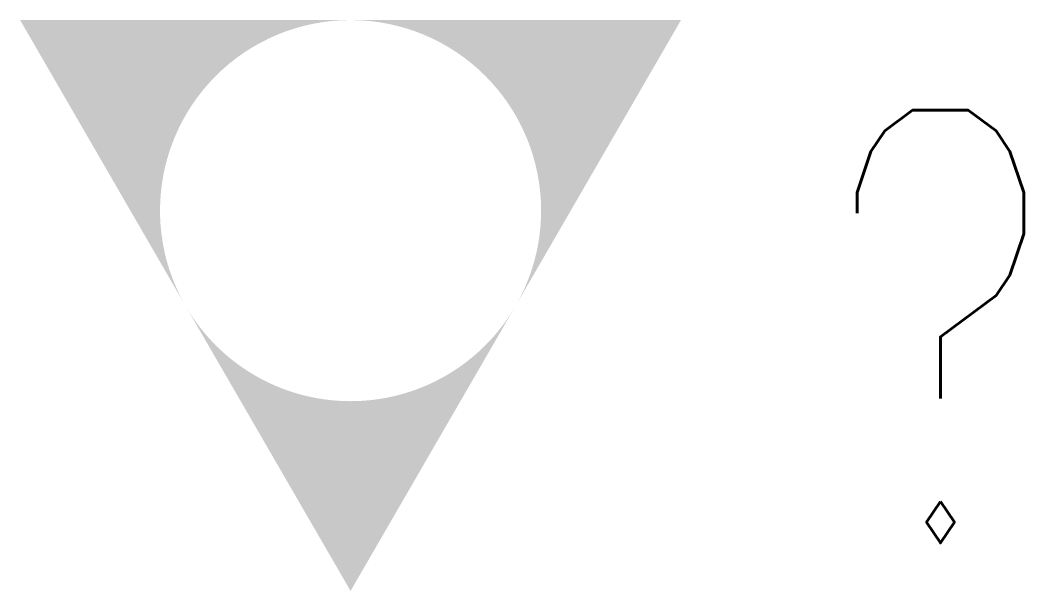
# Model space of a CAD drawing. Extents: x -0.072 to 0.146, y 0 to 0.124.
import ezdxf
from ezdxf.enums import TextEntityAlignment as Align

# ---------------------------------------------------------------- set-up
doc = ezdxf.new("R2010")
doc.units = 0
doc.header["$MEASUREMENT"] = 0
doc.layers.get('0').update_dxf_attribs({"linetype": 'CONTINUOUS'})
doc.layers.add('T-BLKA', color=4, linetype='CONTINUOUS')
doc.styles.add('BRA-ATT', font='romans.shx', dxfattribs={"width": 0.75})

msp = doc.modelspace()

# ---------------------------------------------------------------- hatches: boundary and pattern name
h = msp.add_hatch(color=256)
h.paths.add_polyline_path([(0.07161, 0.1237), (0, 0.1237, -0.414214), (0.04129, 0.08241, -0.131044), (0.03581, 0.06185)])
h.paths.add_polyline_path([(0, 0.1237), (-0.07161, 0.1237), (-0.03581, 0.06185, -0.131044), (-0.04129, 0.08241, -0.414214)])
h.paths.add_polyline_path([(0.03566, 0.06159, -0.574163), (-0.03566, 0.06159), (0, 0)])

# ---------------------------------------------------------------- texts
at = {"layer": 'T-BLKA', "style": 'BRA-ATT', "width": 0.75}
msp.add_attdef('?', text='', height=0.09375, dxfattribs=at).set_placement((0.12783, 0.05729), align=Align.MIDDLE)

doc.saveas('drawing.dxf')
